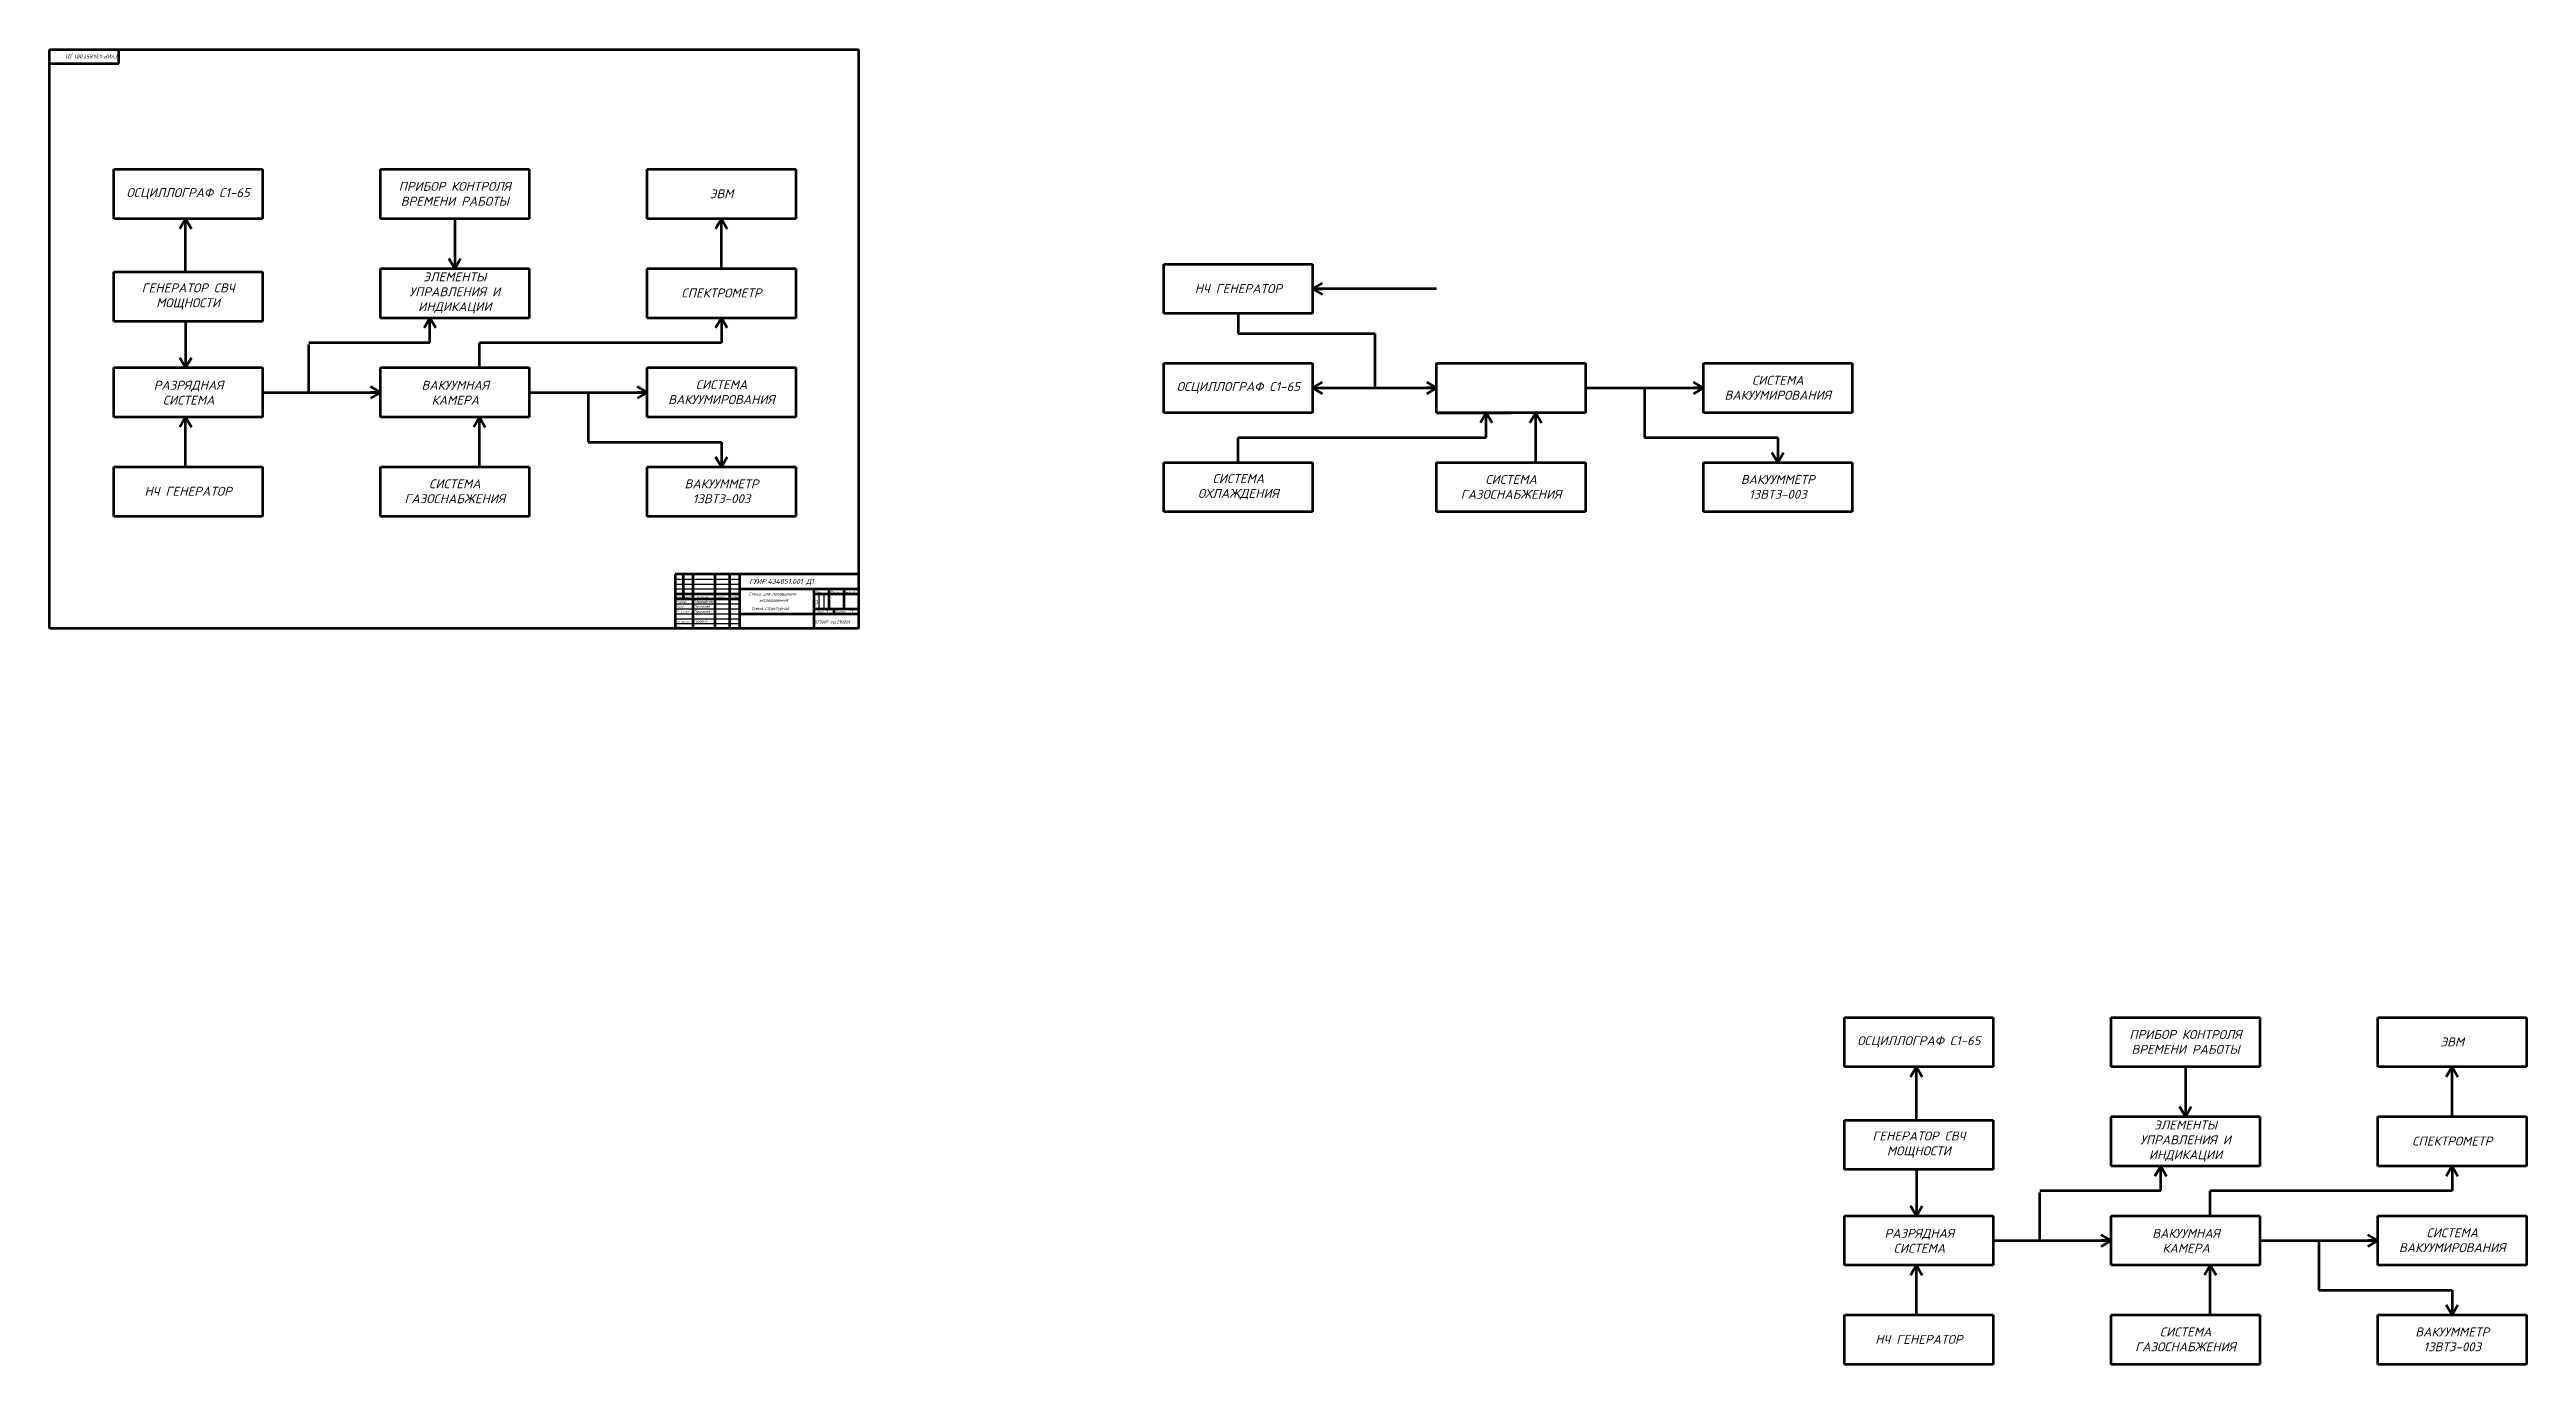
# Model space of a CAD drawing. Header units: millimetres. Extents: x 20 to 2518, y -737 to 589.
import ezdxf

# ---------------------------------------------------------------- set-up
doc = ezdxf.new("R2010")
doc.units = ezdxf.units.MM
for name, color, linetype in [('Razmer', 3, 'Continuous'), ('РАМКА', 7, 'Continuous'), ('Текст', 3, 'Continuous')]:
    doc.layers.add(name, color=color, linetype=linetype)
doc.layers.add('Thick', color=7, linetype='Continuous', lineweight=30)
doc.styles.add('ADRF1', font='romans', dxfattribs={"oblique": 15})

msp = doc.modelspace()

# ---------------------------------------------------------------- linework, layer by layer
at = {"color": 7, "linetype": 'ByBlock', "lineweight": 60}
for p, q in [((157.3, 418.2), (151.5, 408.2)), ((157.3, 418.2), (163.2, 408.2)), ((697.7, 418.2), (691.8, 408.2)), ((697.7, 418.2), (703.5, 408.2)), ((428.7, 368.2), (422.8, 378.2)), ((428.7, 368.2), (434.5, 378.2)), ((1294, 347.7), (1304, 353.5)), ((1294, 347.7), (1304, 341.8)), ((403.7, 318.2), (397.8, 308.2)), ((403.7, 318.2), (409.5, 308.2)), ((697.7, 318.2), (691.8, 308.2)), ((697.7, 318.2), (703.5, 308.2)), ((157.3, 268.2), (151.5, 278.2)), ((157.3, 268.2), (163.2, 278.2)), ((1294, 247.7), (1304, 253.5)), ((1419.1, 247.7), (1409.1, 253.5)), ((1688.1, 247.7), (1678.1, 253.5)), ((353.7, 243.2), (343.7, 249.1)), ((353.7, 243.2), (343.7, 237.3)), ((622.7, 243.2), (612.7, 249.1)), ((622.7, 243.2), (612.7, 237.3)), ((1294, 247.7), (1304, 241.8)), ((1419.1, 247.7), (1409.1, 241.8)), ((1688.1, 247.7), (1678.1, 241.8)), ((157.3, 218.2), (151.5, 208.2)), ((157.3, 218.2), (163.2, 208.2)), ((453.7, 218.2), (447.8, 208.2)), ((453.7, 218.2), (459.5, 208.2)), ((1469.1, 222.7), (1463.2, 212.7)), ((1469.1, 222.7), (1475, 212.7)), ((1519.1, 222.7), (1513.2, 212.7)), ((1519.1, 222.7), (1525, 212.7)), ((697.7, 168.2), (691.8, 178.2)), ((697.7, 168.2), (703.5, 178.2)), ((1763.1, 172.7), (1757.2, 182.7)), ((1763.1, 172.7), (1768.9, 182.7)), ((1903, -437.1), (1897.1, -447.1)), ((1903, -437.1), (1908.9, -447.1)), ((2443.3, -437.1), (2437.5, -447.1)), ((2443.3, -437.1), (2449.2, -447.1)), ((2174.4, -487.1), (2168.5, -477.1)), ((2174.4, -487.1), (2180.2, -477.1)), ((2149.4, -537.1), (2143.5, -547.1)), ((2149.4, -537.1), (2155.2, -547.1)), ((2443.3, -537.1), (2437.5, -547.1)), ((2443.3, -537.1), (2449.2, -547.1)), ((1903, -587.1), (1897.1, -577.1)), ((1903, -587.1), (1908.9, -577.1)), ((2099.4, -612.1), (2089.4, -606.2)), ((2099.4, -612.1), (2089.4, -618)), ((2368.3, -612.1), (2358.3, -606.2)), ((2368.3, -612.1), (2358.3, -618)), ((1903, -637.1), (1897.1, -647.1)), ((1903, -637.1), (1908.9, -647.1)), ((2199.4, -637.1), (2193.5, -647.1)), ((2199.4, -637.1), (2205.2, -647.1)), ((2443.3, -687.1), (2437.5, -677.1)), ((2443.3, -687.1), (2449.2, -677.1))]:
    msp.add_line(p, q, dxfattribs=at)
at = {"layer": 'Razmer', "color": 7, "lineweight": 60}
for p, q in [((1294, 347.7), (1304, 347.7)), ((353.7, 243.2), (343.7, 243.2)), ((622.7, 243.2), (612.7, 243.2)), ((1419.1, 247.7), (1409.1, 247.7)), ((1688.1, 247.7), (1678.1, 247.7)), ((2099.4, -612.1), (2089.4, -612.1)), ((2368.3, -612.1), (2358.3, -612.1))]:
    msp.add_line(p, q, dxfattribs=at)
at = {"layer": 'Thick', "color": 7, "lineweight": 60}
for p, q in [((84.7, 468.2), (234.7, 468.2)), ((84.7, 418.2), (84.7, 468.2)), ((234.7, 468.2), (234.7, 418.2)), ((353.7, 468.2), (503.7, 468.2)), ((353.7, 418.2), (353.7, 468.2)), ((503.7, 468.2), (503.7, 418.2)), ((622.7, 468.2), (772.7, 468.2)), ((622.7, 418.2), (622.7, 468.2)), ((772.7, 468.2), (772.7, 418.2)), ((234.7, 418.2), (84.7, 418.2)), ((157.3, 364.7), (157.3, 418.2)), ((503.7, 418.2), (353.7, 418.2)), ((428.7, 418.2), (428.7, 368.2)), ((772.7, 418.2), (622.7, 418.2)), ((697.7, 368.2), (697.7, 418.2)), ((84.7, 364.7), (234.7, 364.7)), ((84.7, 314.7), (84.7, 364.7)), ((234.7, 364.7), (234.7, 314.7)), ((353.7, 368.2), (503.7, 368.2)), ((353.7, 318.2), (353.7, 368.2)), ((503.7, 368.2), (503.7, 318.2)), ((622.7, 368.2), (772.7, 368.2)), ((622.7, 318.2), (622.7, 368.2)), ((772.7, 368.2), (772.7, 318.2)), ((1144, 372.7), (1294, 372.7)), ((1144, 322.7), (1144, 372.7)), ((1294, 372.7), (1294, 322.7)), ((1419.1, 347.7), (1294, 347.7)), ((234.7, 314.7), (84.7, 314.7)), ((157.3, 314.7), (157.3, 268.2)), ((503.7, 318.2), (353.7, 318.2)), ((403.7, 293.2), (403.7, 318.2)), ((772.7, 318.2), (622.7, 318.2)), ((697.7, 318.2), (697.7, 293.2)), ((1294, 322.7), (1144, 322.7)), ((1219, 322.7), (1219, 302.7)), ((1219, 302.7), (1356.6, 302.7)), ((1356.6, 302.7), (1356.6, 247.7)), ((403.7, 293.2), (281.7, 293.2)), ((281.7, 243.2), (281.7, 291.6)), ((697.7, 293.2), (453.7, 293.2)), ((453.7, 268.2), (453.7, 293.2)), ((84.7, 268.2), (234.7, 268.2)), ((84.7, 218.2), (84.7, 268.2)), ((234.7, 268.2), (234.7, 218.2)), ((353.7, 268.2), (503.7, 268.2)), ((353.7, 218.2), (353.7, 268.2)), ((503.7, 268.2), (503.7, 218.2)), ((622.7, 268.2), (772.7, 268.2)), ((622.7, 218.2), (622.7, 268.2)), ((772.7, 268.2), (772.7, 218.2)), ((1144, 272.7), (1294, 272.7)), ((1144, 222.7), (1144, 272.7)), ((1294, 272.7), (1294, 222.7)), ((1419.1, 272.7), (1569.1, 272.7)), ((1419.1, 222.7), (1419.1, 272.7)), ((1569.1, 272.7), (1569.1, 222.7)), ((1688.1, 272.7), (1838.1, 272.7)), ((1688.1, 222.7), (1688.1, 272.7)), ((1838.1, 272.7), (1838.1, 222.7)), ((234.7, 243.2), (353.7, 243.2)), ((503.7, 243.2), (622.7, 243.2)), ((563.2, 243.2), (563.2, 193.2)), ((1294, 247.7), (1419.1, 247.7)), ((1569.1, 247.7), (1688.1, 247.7)), ((1628.6, 247.7), (1628.6, 197.7)), ((234.7, 218.2), (84.7, 218.2)), ((157.3, 168.2), (157.3, 218.2)), ((503.7, 218.2), (353.7, 218.2)), ((453.7, 168.2), (453.7, 218.2)), ((772.7, 218.2), (622.7, 218.2)), ((1294, 222.7), (1144, 222.7)), ((1569.1, 222.7), (1419.1, 222.7)), ((1419.1, 222.7), (1494.1, 222.7)), ((1494.1, 222.7), (1469.1, 222.7)), ((1469.1, 197.7), (1469.1, 222.7)), ((1519.1, 172.7), (1519.1, 222.7)), ((1838.1, 222.7), (1688.1, 222.7)), ((563.2, 193.2), (697.7, 193.2)), ((697.7, 193.2), (697.7, 168.2)), ((1219, 172.7), (1219, 197.7)), ((1219, 197.7), (1469.1, 197.7)), ((1628.6, 197.7), (1763.1, 197.7)), ((1763.1, 197.7), (1763.1, 172.7)), ((84.7, 168.2), (234.7, 168.2)), ((84.7, 118.2), (84.7, 168.2)), ((234.7, 168.2), (234.7, 118.2)), ((353.7, 168.2), (503.7, 168.2)), ((353.7, 118.2), (353.7, 168.2)), ((503.7, 168.2), (503.7, 118.2)), ((622.7, 168.2), (772.7, 168.2)), ((622.7, 118.2), (622.7, 168.2)), ((772.7, 168.2), (772.7, 118.2)), ((1144, 172.7), (1294, 172.7)), ((1144, 122.7), (1144, 172.7)), ((1294, 172.7), (1294, 122.7)), ((1419.1, 172.7), (1569.1, 172.7)), ((1419.1, 122.7), (1419.1, 172.7)), ((1569.1, 172.7), (1569.1, 122.7)), ((1688.1, 172.7), (1838.1, 172.7)), ((1688.1, 122.7), (1688.1, 172.7)), ((1838.1, 172.7), (1838.1, 122.7)), ((234.7, 118.2), (84.7, 118.2)), ((503.7, 118.2), (353.7, 118.2)), ((772.7, 118.2), (622.7, 118.2)), ((1294, 122.7), (1144, 122.7)), ((1569.1, 122.7), (1419.1, 122.7)), ((1838.1, 122.7), (1688.1, 122.7)), ((1830.4, -387.1), (1980.4, -387.1)), ((1830.4, -437.1), (1830.4, -387.1)), ((1980.4, -387.1), (1980.4, -437.1)), ((2099.4, -387.1), (2249.4, -387.1)), ((2099.4, -437.1), (2099.4, -387.1)), ((2249.4, -387.1), (2249.4, -437.1)), ((2368.3, -387.1), (2518.3, -387.1)), ((2368.3, -437.1), (2368.3, -387.1)), ((2518.3, -387.1), (2518.3, -437.1)), ((1980.4, -437.1), (1830.4, -437.1)), ((1903, -490.6), (1903, -437.1)), ((2249.4, -437.1), (2099.4, -437.1)), ((2174.4, -437.1), (2174.4, -487.1)), ((2518.3, -437.1), (2368.3, -437.1)), ((2443.3, -487.1), (2443.3, -437.1)), ((1830.4, -490.6), (1980.4, -490.6)), ((1830.4, -540.6), (1830.4, -490.6)), ((1980.4, -490.6), (1980.4, -540.6)), ((2099.4, -487.1), (2249.4, -487.1)), ((2099.4, -537.1), (2099.4, -487.1)), ((2249.4, -487.1), (2249.4, -537.1)), ((2368.3, -487.1), (2518.3, -487.1)), ((2368.3, -537.1), (2368.3, -487.1)), ((2518.3, -487.1), (2518.3, -537.1)), ((1980.4, -540.6), (1830.4, -540.6)), ((1903, -540.6), (1903, -587.1)), ((2249.4, -537.1), (2099.4, -537.1)), ((2149.4, -562.1), (2149.4, -537.1)), ((2518.3, -537.1), (2368.3, -537.1)), ((2443.3, -537.1), (2443.3, -562.1)), ((2149.4, -562.1), (2027.4, -562.1)), ((2027.4, -612.1), (2027.4, -563.7)), ((2443.3, -562.1), (2199.4, -562.1)), ((2199.4, -587.1), (2199.4, -562.1)), ((1830.4, -587.1), (1980.4, -587.1)), ((1830.4, -637.1), (1830.4, -587.1)), ((1980.4, -587.1), (1980.4, -637.1)), ((2099.4, -587.1), (2249.4, -587.1)), ((2099.4, -637.1), (2099.4, -587.1)), ((2249.4, -587.1), (2249.4, -637.1)), ((2368.3, -587.1), (2518.3, -587.1)), ((2368.3, -637.1), (2368.3, -587.1)), ((2518.3, -587.1), (2518.3, -637.1)), ((1980.4, -612.1), (2099.4, -612.1)), ((2249.4, -612.1), (2368.3, -612.1)), ((2308.8, -612.1), (2308.8, -662.1)), ((1980.4, -637.1), (1830.4, -637.1)), ((1903, -687.1), (1903, -637.1)), ((2249.4, -637.1), (2099.4, -637.1)), ((2199.4, -687.1), (2199.4, -637.1)), ((2518.3, -637.1), (2368.3, -637.1)), ((2308.8, -662.1), (2443.3, -662.1)), ((2443.3, -662.1), (2443.3, -687.1)), ((1830.4, -687.1), (1980.4, -687.1)), ((1830.4, -737.1), (1830.4, -687.1)), ((1980.4, -687.1), (1980.4, -737.1)), ((2099.4, -687.1), (2249.4, -687.1)), ((2099.4, -737.1), (2099.4, -687.1)), ((2249.4, -687.1), (2249.4, -737.1)), ((2368.3, -687.1), (2518.3, -687.1)), ((2368.3, -737.1), (2368.3, -687.1)), ((2518.3, -687.1), (2518.3, -737.1)), ((1980.4, -737.1), (1830.4, -737.1)), ((2249.4, -737.1), (2099.4, -737.1)), ((2518.3, -737.1), (2368.3, -737.1))]:
    msp.add_line(p, q, dxfattribs=at)
at = {"layer": 'РАМКА', "color": 7, "lineweight": 60}
for p, q in [((20, 589), (836, 589)), ((20, 5), (20, 589)), ((20, 575), (90, 575)), ((90, 575), (90, 589)), ((836, 589), (836, 5)), ((651, 60), (651, 5)), ((836, 60), (651, 60)), ((659, 60), (659, 35)), ((669, 60), (669, 5)), ((691, 60), (691, 5)), ((706, 60), (706, 5)), ((716, 60), (716, 5)), ((651, 40), (716, 40)), ((651, 35), (716, 35)), ((716, 45), (836, 45)), ((791, 45), (791, 5)), ((791, 40), (836, 40)), ((791, 25), (836, 25)), ((806, 45), (806, 25)), ((811, 25), (811, 20)), ((821, 45), (821, 25)), ((836, 5), (20, 5)), ((716, 20), (836, 20))]:
    msp.add_line(p, q, dxfattribs=at)
at = {"layer": 'РАМКА', "color": 7}
for p, q in [((651, 55), (716, 55)), ((651, 50), (716, 50)), ((651, 45), (716, 45)), ((651, 30), (716, 30)), ((651, 25), (716, 25)), ((796, 40), (796, 25)), ((801, 40), (801, 25)), ((651, 15), (716, 15)), ((651, 10), (716, 10)), ((651.2, 20), (716.2, 20))]:
    msp.add_line(p, q, dxfattribs=at)

# ---------------------------------------------------------------- texts
at = {"layer": 'Thick', "color": 7, "char_height": 9, "attachment_point": 5, "style": 'ADRF1'}
for s, insert in [('ПРИБОР КОНТРОЛЯ ВРЕМЕНИ РАБОТЫ', (428.8, 443.5)), ('ОСЦИЛЛОГРАФ С1-65', (159.8, 443.5)), ('ЭВМ', (697.8, 443.5)), ('ГЕНЕРАТОР СВЧ МОЩНОСТИ', (159.8, 339.9)), ('ЭЛЕМЕНТЫ УПРАВЛЕНИЯ И ИНДИКАЦИИ', (428.8, 343.5)), ('НЧ ГЕНЕРАТОР', (1219.1, 347.9)), ('СПЕКТРОМЕТР', (697.8, 343.5)), ('РАЗРЯДНАЯ \\PСИСТЕМА', (160.3, 242.9)), ('ВАКУУМНАЯ \\PКАМЕРА', (429.3, 242.9)), ('СИСТЕМА\\PВАКУУМИРОВАНИЯ', (697.8, 243.5)), ('ОСЦИЛЛОГРАФ С1-65', (1219.1, 247.9)), ('СИСТЕМА\\PВАКУУМИРОВАНИЯ', (1763.2, 247.9)), ('СИСТЕМА\\PГАЗОСНАБЖЕНИЯ', (428.8, 143.5)), ('ВАКУУММЕТР\\P13ВТ3-003', (697.8, 143.5)), ('СИСТЕМА \\PОХЛАЖДЕНИЯ', (1219.1, 147.9)), ('СИСТЕМА\\PГАЗОСНАБЖЕНИЯ', (1494.2, 147.9)), ('ВАКУУММЕТР\\P13ВТ3-003', (1763.2, 147.9)), ('НЧ ГЕНЕРАТОР', (159.8, 143.5)), ('ОСЦИЛЛОГРАФ С1-65', (1905.5, -411.8)), ('ПРИБОР КОНТРОЛЯ ВРЕМЕНИ РАБОТЫ', (2174.5, -411.8)), ('ЭВМ', (2443.5, -411.8)), ('ЭЛЕМЕНТЫ УПРАВЛЕНИЯ И ИНДИКАЦИИ', (2174.5, -511.8)), ('ГЕНЕРАТОР СВЧ МОЩНОСТИ', (1905.5, -515.4)), ('СПЕКТРОМЕТР', (2443.5, -511.8)), ('РАЗРЯДНАЯ \\PСИСТЕМА', (1906, -612.4)), ('ВАКУУМНАЯ \\PКАМЕРА', (2175, -612.4)), ('СИСТЕМА\\PВАКУУМИРОВАНИЯ', (2443.5, -611.8)), ('НЧ ГЕНЕРАТОР', (1905.5, -711.8)), ('СИСТЕМА\\PГАЗОСНАБЖЕНИЯ', (2174.5, -711.8)), ('ВАКУУММЕТР\\P13ВТ3-003', (2443.5, -711.8))]:
    msp.add_mtext_dynamic_manual_height_columns(s, width=149.726, gutter_width=12.5, heights=[47.9], dxfattribs=dict(at, insert=insert))
at = {"layer": 'РАМКА', "color": 7, "style": 'ADRF1', "oblique": 15}
for s, p in [('Изм.', (652, 36)), ('Разраб.', (653, 31)), ('Пров.', (653, 26)), ('Лист', (660, 36)), ('N докум.', (673, 36)), ('Подп.', (694, 36)), ('Дата', (707, 36)), ('Лит.', (793, 41)), ('Масса', (808, 41)), ('Масштаб', (821, 41)), ('Утв.', (653, 6)), ('Н. контр.', (653, 11)), ('Т. контр.', (653, 21)), ('Лист', (794, 21)), ('Листов', (813, 21))]:
    msp.add_text(s, height=2, dxfattribs=at).set_placement(p)
at = {"layer": 'Текст', "color": 7, "style": 'ADRF1', "oblique": 15}
msp.add_text('ГУИР.434851.001 Д1', height=4, rotation=180, dxfattribs=at).set_placement((89, 584))
for s, height, p in [('ГУИР.434851.001 Д1', 5, (725.7, 50.1)), ('Лушакова', 2.5, (670, 26)), ('Прокофьев', 2.5, (670.7, 31.1)), ('Стенд для проведения', 3, (725.4, 38.6)), ('Схема структурная', 3, (728, 23.9)), ('исследований', 3, (735.9, 32.2)), ('О', 4, (791, 29.5)), ('Лушакова', 2.5, (670, 21)), ('Гуревич', 2.5, (669.7, 11.3)), ('БГУИР гр.210201', 3.3, (791.1, 10)), ('1', 4, (803, 20.3)), ('1', 4, (828, 20.3))]:
    msp.add_text(s, height=height, dxfattribs=at).set_placement(p)

doc.saveas('drawing.dxf')
